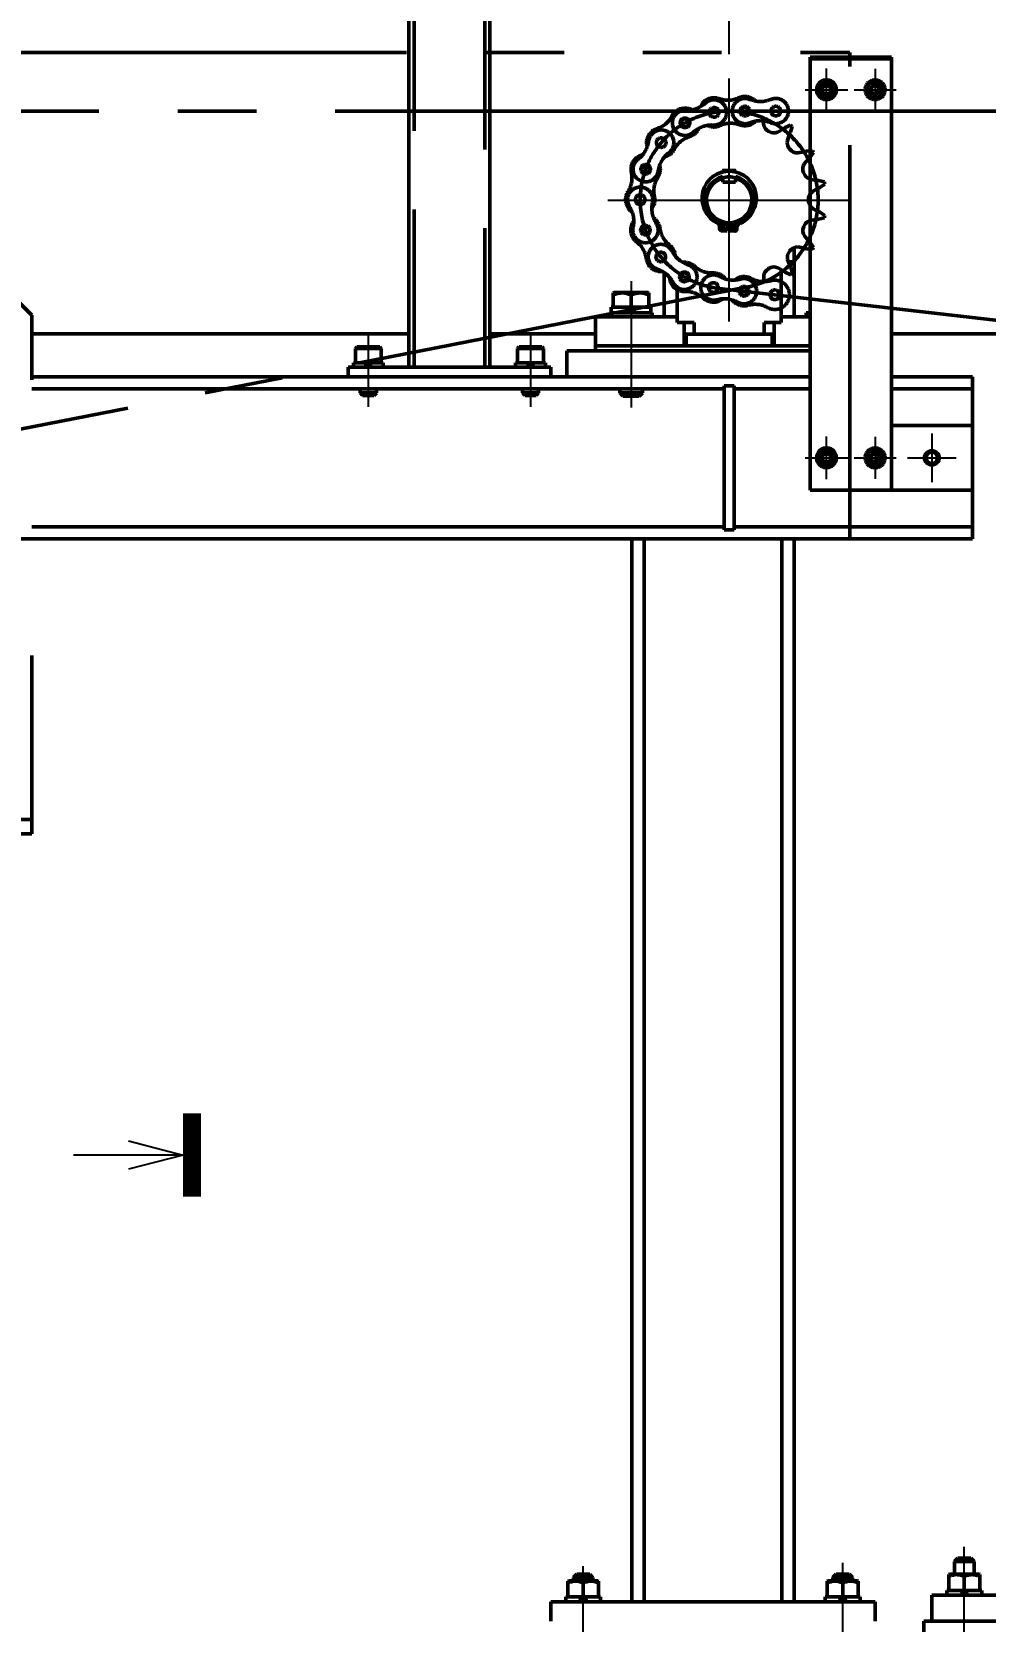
# Model space of a CAD drawing. Header units: millimetres. Extents: x -993 to 13147, y -7260 to 4342.
# Drawn here: x 3640 to 4228, y 116 to 1096 of the extents above; entities that cross this region are included whole.
import ezdxf

# ---------------------------------------------------------------- set-up
doc = ezdxf.new("R2010")
doc.units = ezdxf.units.MM
doc.header["$LTSCALE"] = 7.649257
for name, pattern in [('CENTER', [50.8, 31.75, -6.35, 6.35, -6.35]), ('DASHED', [19.05, 12.7, -6.35]), ('PHANTOM', [63.5, 31.75, -6.35, 6.35, -6.35, 6.35, -6.35])]:
    doc.linetypes.add(name, pattern=pattern)
for name, color, linetype in [('NoLayerName_001', 7, 'Continuous'), ('NoLayerName_002', 7, 'Continuous'), ('NoLayerName_003', 7, 'Continuous')]:
    doc.layers.add(name, color=color, linetype=linetype)
doc.styles.get("Standard").update_dxf_attribs({"font": 'txt', "bigfont": 'extfont2'})
doc.dimstyles.get("Standard").update_dxf_attribs({"dimtxt": 2.5, "dimasz": 2.5, "dimexe": 1.25, "dimexo": 0.625, "dimtad": 1, "dimzin": 0, "dimdsep": 46, "dimtxsty": 'Standard', "dimcen": 2.5, "dimadec": 0, "dimazin": 0, "dimtfac": 0.75, "dimtmove": 0, "dimatfit": 3, "dimfxl": 1, "dimarcsym": 0})

# ---------------------------------------------------------------- blocks, each defined once
blk = doc.blocks.new('_OPEN30')
at = {"color": 0, "linetype": 'ByBlock', "lineweight": -2}
for p, q in [((-1, 0.267949), (0, 0)), ((0, 0), (-1, -0.267949)), ((0, 0), (-1, 0))]:
    blk.add_line(p, q, dxfattribs=at)
blk = doc.blocks.new('*D1563')
at = {"layer": 'Defpoints', "color": 0}
for p in [(3070, 1507.1), (3070, 1067.35), (4070, 1067.35)]:
    blk.add_point(p, dxfattribs=at)
at = {"layer": 'NoLayerName_001', "color": 0, "linetype": 'Continuous', "lineweight": 25}
for p, q in [((3070, 1082.35), (3070, 1522.1)), ((4070, 1082.35), (4070, 1522.1)), ((4025, 1507.1), (3115, 1507.1))]:
    blk.add_line(p, q, dxfattribs=at)
at = {"layer": 'NoLayerName_001', "color": 0, "lineweight": 25, "xscale": 45, "yscale": 45, "zscale": 45}
for p, rotation in [((3070, 1507.1), 180), ((4070, 1507.1), 360)]:
    blk.add_blockref('_OPEN30', p, dxfattribs=dict(at, rotation=rotation))
at = {"layer": 'NoLayerName_001', "color": 2, "lineweight": 50, "insert": (3570, 1567.1), "char_height": 90, "attachment_point": 5}
blk.add_mtext('\\W0.8000;\\T0.8750;1000', dxfattribs=at)
blk = doc.blocks.new('*D1565')
at = {"layer": 'Defpoints', "color": 0}
for p in [(4070, 1507.1), (4070, 1067.35), (5070, 1054.35)]:
    blk.add_point(p, dxfattribs=at)
at = {"layer": 'NoLayerName_001', "color": 0, "linetype": 'Continuous', "lineweight": 25}
for p, q in [((4070, 1082.35), (4070, 1522.1)), ((5070, 1069.35), (5070, 1522.1)), ((5025, 1507.1), (4115, 1507.1))]:
    blk.add_line(p, q, dxfattribs=at)
at = {"layer": 'NoLayerName_001', "color": 0, "lineweight": 25, "xscale": 45, "yscale": 45, "zscale": 45}
for p, rotation in [((4070, 1507.1), 180), ((5070, 1507.1), 360)]:
    blk.add_blockref('_OPEN30', p, dxfattribs=dict(at, rotation=rotation))
at = {"layer": 'NoLayerName_001', "color": 2, "lineweight": 50, "insert": (4527, 1567.1), "char_height": 90, "attachment_point": 5}
blk.add_mtext('\\W0.8000;\\T0.8750;1000', dxfattribs=at)
blk = doc.blocks.new('JZB_0070')
at = {"layer": 'NoLayerName_001', "color": 7, "linetype": 'Continuous', "lineweight": 50}
for p, q in [((25, 237.3), (25, 243.3)), ((25, 243.3), (100, 243.3)), ((25, 237.3), (100, 237.3)), ((37.5, 6), (37.5, 237.3)), ((87.5, 237.3), (87.5, 6)), ((100, 243.3), (100, 237.3)), ((0, 0), (0, 6)), ((125, 6), (0, 6)), ((125, 6), (125, 0))]:
    blk.add_line(p, q, dxfattribs=at)
at = {"layer": 'NoLayerName_001', "color": 3, "linetype": 'DASHED', "lineweight": 50}
for p, q in [((40.7, 6), (40.7, 237.3)), ((84.3, 237.3), (84.3, 6))]:
    blk.add_line(p, q, dxfattribs=at)
blk = doc.blocks.new('JZB_0071')
at = {"layer": 'NoLayerName_001', "color": 7, "linetype": 'Continuous', "lineweight": 50}
for p in [(132.5, 3), (0, 0)]:
    blk.add_line(p, (0, 3), dxfattribs=at)
blk = doc.blocks.new('JZB_0072')
at = {"layer": 'NoLayerName_001', "color": 7, "linetype": 'Continuous', "lineweight": 50}
for p, q in [((0, 2.5), (0, 0)), ((7.34, 2.5), (0, 2.5)), ((8.56, 0), (7.34, 2.5)), ((18.4, 2.5), (9.84, 2.5)), ((9.84, 2.5), (11.06, 0)), ((18.4, 0), (18.4, 2.5))]:
    blk.add_line(p, q, dxfattribs=at)
blk = doc.blocks.new('JZB_0073')
at = {"layer": 'NoLayerName_001', "color": 7, "linetype": 'Continuous', "lineweight": 50}
for p, q in [((0, 2.5), (0, 0)), ((7.34, 2.5), (0, 2.5)), ((8.56, 0), (7.34, 2.5)), ((18.4, 2.5), (9.84, 2.5)), ((9.84, 2.5), (11.06, 0)), ((18.4, 0), (18.4, 2.5))]:
    blk.add_line(p, q, dxfattribs=at)
blk = doc.blocks.new('JZB_0074')
at = {"layer": 'NoLayerName_001', "color": 7, "linetype": 'Continuous', "lineweight": 50}
for p, q in [((1, 30), (0, 29)), ((15, 30), (1, 30)), ((16, 29), (15, 30)), ((16, 29), (0, 29)), ((0, 29), (0, 20)), ((6.14, 20), (8.64, 20)), ((16, 20), (16, 29)), ((3, 3.78), (3, 1.5)), ((13, 1.5), (3, 1.5)), ((3, 1.5), (4.5, 0)), ((11.5, 0), (4.5, 0)), ((11.5, 0), (13, 1.5)), ((13, 1.5), (13, 3.78))]:
    blk.add_line(p, q, dxfattribs=at)
blk = doc.blocks.new('JZB_0075')
at = {"layer": 'NoLayerName_001', "color": 7, "linetype": 'Continuous', "lineweight": 50}
for p, q in [((1, 30), (0, 29)), ((15, 30), (1, 30)), ((16, 29), (15, 30)), ((16, 29), (0, 29)), ((0, 29), (0, 20)), ((6.14, 20), (8.64, 20)), ((16, 20), (16, 29)), ((3, 3.78), (3, 1.5)), ((13, 1.5), (3, 1.5)), ((3, 1.5), (4.5, 0)), ((11.5, 0), (4.5, 0)), ((11.5, 0), (13, 1.5)), ((13, 1.5), (13, 3.78))]:
    blk.add_line(p, q, dxfattribs=at)
blk = doc.blocks.new('JZB_0076')
at = {"layer": 'NoLayerName_001', "color": 7, "linetype": 'Continuous', "lineweight": 50}
for p, q in [((0.5, 64), (0, 63.71)), ((0, 55), (0, 63.71)), ((0.5, 64), (21.5, 64)), ((11, 55), (11, 62.73)), ((22, 63.71), (21.5, 64)), ((22, 63.71), (22, 55)), ((0, 55), (22, 55)), ((4, 4.28), (4, 2)), ((18, 2), (4, 2)), ((4, 2), (6, 0)), ((16, 0), (18, 2)), ((18, 2), (18, 4.28)), ((16, 0), (6, 0))]:
    blk.add_line(p, q, dxfattribs=at)
at = {"layer": 'NoLayerName_001', "color": 7, "linetype": 'Continuous', "lineweight": 50, "start_tangent": (0.986522, 0.163628), "end_tangent": (0.982196, -0.187857)}
for points in [[(0, 62.73), (5.89, 63.71), (11, 62.73)], [(11, 62.73), (16.89, 63.71), (22, 62.73)]]:
    blk.add_spline(points, degree=3, dxfattribs=at)
blk = doc.blocks.new('JZB_0077')
at = {"layer": 'NoLayerName_001', "color": 7, "linetype": 'Continuous', "lineweight": 50}
for p, q in [((2.5, 2.5), (0, 2.5)), ((0, 2.5), (0, 0))]:
    blk.add_line(p, q, dxfattribs=at)
blk = doc.blocks.new('JZB_0078')
at = {"layer": 'NoLayerName_001', "color": 7, "linetype": 'Continuous', "lineweight": 50}
for p, q in [((26, 2.5), (0, 2.5)), ((0, 2.5), (0, 0)), ((26, 0), (26, 2.5))]:
    blk.add_line(p, q, dxfattribs=at)
blk = doc.blocks.new('JZB_0079')
at = {"layer": 'NoLayerName_001', "color": 7, "linetype": 'Continuous', "lineweight": 50}
for p, q in [((0, 3.5), (0, 0)), ((0, 3.5), (1.25, 3.5)), ((11.35, 0), (9.65, 3.5)), ((13.15, 3.5), (14.85, 0)), ((23.25, 3.5), (24.5, 3.5)), ((24.5, 0), (24.5, 3.5))]:
    blk.add_line(p, q, dxfattribs=at)
blk = doc.blocks.new('JZB_0080')
at = {"layer": 'NoLayerName_001', "color": 7, "linetype": 'Continuous', "lineweight": 50}
for p, q in [((5.72, 12.19), (5.72, 11.09)), ((6.48, 12.19), (6.48, 11.09)), ((7.22, 12.1), (7.22, 10.97))]:
    blk.add_line(p, q, dxfattribs=at)
blk.add_arc((6.1, 6.1), 6.1, 93.61109, 86.38891, dxfattribs=at)
blk = doc.blocks.new('JZB_0081')
at = {"layer": 'NoLayerName_001', "color": 7, "linetype": 'Continuous', "lineweight": 50}
for p, q in [((5, 7.86), (2.52, 6.43)), ((2.52, 6.43), (2.52, 3.57)), ((2.52, 3.57), (5, 2.14)), ((7.48, 6.43), (5, 7.86)), ((5, 2.14), (7.48, 3.57)), ((7.48, 3.57), (7.48, 6.43))]:
    blk.add_line(p, q, dxfattribs=at)
for radius in [5, 4.4]:
    blk.add_circle((5, 5), radius, dxfattribs=at)
blk = doc.blocks.new('JZB_0082')
at = {"layer": 'NoLayerName_001', "color": 7, "linetype": 'Continuous', "lineweight": 50}
for p, q in [((0, 267), (0, 0)), ((0, 267), (50, 267)), ((50, 266), (0, 266)), ((50, 267), (50, 0)), ((100, 40), (50, 40)), ((100, 40), (100, 0)), ((100, 0), (0, 0))]:
    blk.add_line(p, q, dxfattribs=at)
blk = doc.blocks.new('JZB_0083')
at = {"layer": 'NoLayerName_001', "color": 7, "linetype": 'Continuous', "lineweight": 50}
blk.add_circle((3.5, 3.5), 3.5, dxfattribs=at)
blk = doc.blocks.new('JZB_0142')
at = {"layer": 'NoLayerName_001', "color": 7, "linetype": 'Continuous', "lineweight": 50}
for p, q in [((4010, 767.5), (4010, 783.5)), ((4160, 783.5), (4010, 783.5)), ((4160, 767.5), (3680, 767.5)), ((4210, 767.5), (4260, 767.5)), ((4260, 737.5), (4260, 767.5)), ((4107, 760), (3680, 760)), ((4107, 673.03), (4107, 761.97)), ((4113, 761.97), (4107, 761.97)), ((4113, 673.03), (4113, 761.97)), ((4160, 760), (4113, 760)), ((4210, 760), (4260, 760)), ((4260, 697.5), (4260, 667.5)), ((4107, 675), (3680, 675)), ((4260, 667.5), (3680, 667.5)), ((4050, 667.5), (4050, 12)), ((4057.5, 667.5), (4057.5, 12)), ((4113, 673.03), (4107, 673.03)), ((4260, 675), (4113, 675)), ((4142.5, 667.5), (4142.5, 12)), ((4150, 667.5), (4150, 12)), ((4000, 0), (4000, 12)), ((4000, 12), (4200, 12)), ((4200, 0), (4200, 12))]:
    blk.add_line(p, q, dxfattribs=at)
blk = doc.blocks.new('JZB_0208')
at = {"layer": 'NoLayerName_001', "color": 7, "linetype": 'Continuous', "lineweight": 50}
for p, q in [((3680, 0), (3912.5, 0)), ((3962.5, 0), (4027.5, 0)), ((4210, 0), (4562.02, 0))]:
    blk.add_line(p, q, dxfattribs=at)
blk = doc.blocks.new('JZB_0233')
at = {"layer": 'NoLayerName_001', "color": 7, "linetype": 'Continuous', "lineweight": 50}
for p, q in [((5.72, 12.19), (5.72, 11.09)), ((6.48, 12.19), (6.48, 11.09)), ((7.22, 12.1), (7.22, 10.97))]:
    blk.add_line(p, q, dxfattribs=at)
blk.add_arc((6.1, 6.1), 6.1, 93.61109, 86.38891, dxfattribs=at)
blk = doc.blocks.new('JZB_0234')
at = {"layer": 'NoLayerName_003', "color": 7, "linetype": 'Continuous', "lineweight": 50}
for p, q in [((122.5, 60.6), (122.5, 18)), ((122.5, 51.81), (119.03, 51.81)), ((42.5, 45.25), (42.5, 18)), ((114.6, 47.05), (114.6, 14.4)), ((50.4, 34.74), (50.4, 14.4)), ((0, 18), (0, 0)), ((0, 18), (50.4, 18)), ((50.4, 14.4), (61, 14.4)), ((54.75, 14.4), (54.75, 0)), ((61, 14.4), (61, 7.2)), ((104, 14.4), (104, 7.2)), ((114.6, 14.4), (104, 14.4)), ((110.25, 14.4), (110.25, 0)), ((114.6, 18), (132.5, 18)), ((56, 7.2), (56, 0)), ((56, 7.2), (109, 7.2)), ((109, 0), (109, 7.2))]:
    blk.add_line(p, q, dxfattribs=at)
blk = doc.blocks.new('JZB_0235')
at = {"layer": 'NoLayerName_001', "color": 7, "linetype": 'Continuous', "lineweight": 50}
for p, q in [((5, 7.86), (2.52, 6.43)), ((2.52, 6.43), (2.52, 3.57)), ((2.52, 3.57), (5, 2.14)), ((7.48, 6.43), (5, 7.86)), ((5, 2.14), (7.48, 3.57)), ((7.48, 3.57), (7.48, 6.43))]:
    blk.add_line(p, q, dxfattribs=at)
for radius in [5, 4.4]:
    blk.add_circle((5, 5), radius, dxfattribs=at)
blk = doc.blocks.new('JZB_0306')
at = {"layer": 'NoLayerName_001', "color": 7, "linetype": 'Continuous', "lineweight": 50}
for p, q in [((5.5, 48), (3.5, 46)), ((3.5, 46), (15.5, 46)), ((3.5, 46), (3.5, 44.08)), ((5.5, 48), (13.5, 48)), ((15.5, 46), (13.5, 48)), ((15.5, 44.08), (15.5, 46)), ((0, 0.29), (0, 8)), ((0, 0.29), (0.5, 0)), ((9.5, 8), (9.5, 1.14)), ((18.5, 0), (19, 0.29)), ((19, 8), (19, 0.29)), ((18.5, 0), (0.5, 0))]:
    blk.add_line(p, q, dxfattribs=at)
at = {"layer": 'NoLayerName_001', "color": 7, "linetype": 'Continuous', "lineweight": 50, "start_tangent": (-0.986522, -0.163629), "end_tangent": (-0.982197, 0.187856)}
for points in [[(9.5, 1.14), (4.41, 0.29), (0, 1.14)], [(19, 1.14), (13.91, 0.29), (9.5, 1.14)]]:
    blk.add_spline(points, degree=3, dxfattribs=at)
blk = doc.blocks.new('JZB_0307')
at = {"layer": 'NoLayerName_001', "color": 7, "linetype": 'Continuous', "lineweight": 50}
for p, q in [((5.5, 48), (3.5, 46)), ((3.5, 46), (15.5, 46)), ((3.5, 46), (3.5, 44.08)), ((5.5, 48), (13.5, 48)), ((15.5, 46), (13.5, 48)), ((15.5, 44.08), (15.5, 46)), ((0, 8), (0, 0.29)), ((0, 0.29), (0.5, 0)), ((9.5, 8), (9.5, 1.14)), ((18.5, 0), (19, 0.29)), ((19, 0.29), (19, 8)), ((18.5, 0), (0.5, 0))]:
    blk.add_line(p, q, dxfattribs=at)
at = {"layer": 'NoLayerName_001', "color": 7, "linetype": 'Continuous', "lineweight": 50, "start_tangent": (-0.986522, -0.163629), "end_tangent": (-0.982197, 0.187856)}
for points in [[(9.5, 1.14), (4.41, 0.29), (0, 1.14)], [(19, 1.14), (13.91, 0.29), (9.5, 1.14)]]:
    blk.add_spline(points, degree=3, dxfattribs=at)
blk = doc.blocks.new('JZB_0308')
at = {"layer": 'NoLayerName_001', "color": 7, "linetype": 'Continuous', "lineweight": 50}
for p, q in [((0.5, 10), (0, 9.71)), ((0.5, 10), (18.5, 10)), ((19, 9.71), (18.5, 10)), ((0, 9.71), (0, 0)), ((0, 0), (19, 0)), ((9.5, 0), (9.5, 8.86)), ((19, 9.71), (19, 0))]:
    blk.add_line(p, q, dxfattribs=at)
at = {"layer": 'NoLayerName_001', "color": 7, "linetype": 'Continuous', "lineweight": 50, "start_tangent": (-0.986522, 0.163629), "end_tangent": (-0.982197, -0.187856)}
for points in [[(9.5, 8.86), (4.41, 9.71), (0, 8.86)], [(19, 8.86), (13.91, 9.71), (9.5, 8.86)]]:
    blk.add_spline(points, degree=3, dxfattribs=at)
blk = doc.blocks.new('JZB_0309')
at = {"layer": 'NoLayerName_001', "color": 7, "linetype": 'Continuous', "lineweight": 50}
for p, q in [((0.5, 10), (0, 9.71)), ((0.5, 10), (18.5, 10)), ((19, 9.71), (18.5, 10)), ((0, 0), (0, 9.71)), ((0, 0), (19, 0)), ((9.5, 0), (9.5, 8.86)), ((19, 0), (19, 9.71))]:
    blk.add_line(p, q, dxfattribs=at)
at = {"layer": 'NoLayerName_001', "color": 7, "linetype": 'Continuous', "lineweight": 50, "start_tangent": (-0.986522, 0.163629), "end_tangent": (-0.982197, -0.187856)}
for points in [[(9.5, 8.86), (4.41, 9.71), (0, 8.86)], [(19, 8.86), (13.91, 9.71), (9.5, 8.86)]]:
    blk.add_spline(points, degree=3, dxfattribs=at)
blk = doc.blocks.new('JZB_0310')
at = {"layer": 'NoLayerName_001', "color": 7, "linetype": 'Continuous', "lineweight": 50}
for p, q in [((0, 3), (0, 0)), ((0, 3), (1.25, 3)), ((9.98, 0), (8.52, 3)), ((11.52, 3), (12.98, 0)), ((20.25, 3), (21.5, 3)), ((21.5, 0), (21.5, 3))]:
    blk.add_line(p, q, dxfattribs=at)
blk = doc.blocks.new('JZB_0311')
at = {"layer": 'NoLayerName_001', "color": 7, "linetype": 'Continuous', "lineweight": 50}
for p, q in [((0, 3), (0, 0)), ((0, 3), (1.25, 3)), ((9.98, 0), (8.52, 3)), ((11.52, 3), (12.98, 0)), ((20.25, 3), (21.5, 3)), ((21.5, 0), (21.5, 3))]:
    blk.add_line(p, q, dxfattribs=at)
blk = doc.blocks.new('JZB_0324')
at = {"layer": 'NoLayerName_001', "color": 7, "linetype": 'Continuous', "lineweight": 50}
for p, q in [((30, 350), (0, 320)), ((30, 350), (110, 350)), ((140, 320), (110, 350)), ((0, 280.1), (0, 320)), ((140, 320), (140, 280.1)), ((0, 110.1), (0, 0)), ((140, 110.1), (140, 0)), ((0, 9), (140, 9)), ((0, 0), (140, 0)), ((40, 9), (40, 0)), ((100, 0), (100, 9))]:
    blk.add_line(p, q, dxfattribs=at)
blk = doc.blocks.new('JZB_0325')
at = {"layer": 'NoLayerName_001', "color": 4, "linetype": 'CENTER', "lineweight": 25}
for p, q in [((15, 30), (15, 0)), ((0, 15), (30, 15))]:
    blk.add_line(p, q, dxfattribs=at)
at = {"layer": 'NoLayerName_001', "color": 7, "linetype": 'Continuous', "lineweight": 25}
blk.add_circle((15, 15), 5, dxfattribs=at)
at = {"layer": 'NoLayerName_001', "color": 7, "linetype": 'Continuous', "lineweight": 50}
blk.add_circle((15, 15), 4.19, dxfattribs=at)
blk = doc.blocks.new('JZB_0328')
at = {"layer": 'NoLayerName_001', "color": 4, "linetype": 'CENTER', "lineweight": 25}
for p, q in [((13, 26), (13, 0)), ((0, 13), (26, 13))]:
    blk.add_line(p, q, dxfattribs=at)
at = {"layer": 'NoLayerName_001', "color": 7, "linetype": 'Continuous', "lineweight": 25}
blk.add_circle((13, 13), 3, dxfattribs=at)
at = {"layer": 'NoLayerName_001', "color": 7, "linetype": 'Continuous', "lineweight": 50}
blk.add_circle((13, 13), 2.46, dxfattribs=at)
blk = doc.blocks.new('JZB_0329')
at = {"layer": 'NoLayerName_001', "color": 4, "linetype": 'CENTER', "lineweight": 25}
for p, q in [((13, 26), (13, 0)), ((0, 13), (26, 13))]:
    blk.add_line(p, q, dxfattribs=at)
at = {"layer": 'NoLayerName_001', "color": 7, "linetype": 'Continuous', "lineweight": 25}
blk.add_circle((13, 13), 3, dxfattribs=at)
at = {"layer": 'NoLayerName_001', "color": 7, "linetype": 'Continuous', "lineweight": 50}
blk.add_circle((13, 13), 2.46, dxfattribs=at)
blk = doc.blocks.new('JZB_0383')
at = {"layer": 'NoLayerName_002', "color": 7, "linetype": 'Continuous', "lineweight": 50}
for p, q in [((11, 26), (11, 29.46)), ((19, 26), (19, 29.46)), ((11, 26), (19, 26))]:
    blk.add_line(p, q, dxfattribs=at)
for radius, start, end in [(15, 105.46601, 74.53399), (14, 106.60155, 73.39845)]:
    blk.add_arc((15, 15), radius, start, end, dxfattribs=at)
blk = doc.blocks.new('JZB_0387')
at = {"layer": 'NoLayerName_002', "color": 3, "linetype": 'PHANTOM', "lineweight": 50}
for p, q in [((0, 300), (1973.5, 300)), ((1973.5, 0), (1973.5, 300)), ((1960.8, 280), (1957.2, 280)), ((1973.5, 0), (0, 0))]:
    blk.add_line(p, q, dxfattribs=at)
blk = doc.blocks.new('JZB_0388')
at = {"layer": 'NoLayerName_001', "color": 3, "linetype": 'PHANTOM', "lineweight": 50}
for p, q in [((4150, 1133.36), (4147.52, 1131.93)), ((4147.52, 1131.93), (4147.52, 1129.07)), ((4147.52, 1129.07), (4150, 1127.64)), ((4152.48, 1131.93), (4150, 1133.36)), ((4150, 1127.64), (4152.48, 1129.07)), ((4152.48, 1129.07), (4152.48, 1131.93)), ((4069.34, 1126.39), (4069.35, 1126.4)), ((4148.88, 1124.5), (4148.88, 1125.63)), ((4149.62, 1124.41), (4149.62, 1125.51)), ((4150.38, 1124.41), (4150.38, 1125.51)), ((4026.96, 1117.06), (4026.97, 1117.07)), ((3999.62, 1083.06), (3999.62, 1083.08)), ((4000.53, 1039.44), (4000.52, 1039.45)), ((4029.26, 1006.61), (4029.25, 1006.61)), ((4068.15, 997.24), (4068.13, 997.25)), ((4150, 906.36), (4147.52, 904.93)), ((4147.52, 904.93), (4147.52, 902.07)), ((4147.52, 902.07), (4150, 900.64)), ((4152.48, 904.93), (4150, 906.36)), ((4150, 900.64), (4152.48, 902.07)), ((4152.48, 902.07), (4152.48, 904.93)), ((4148.88, 897.5), (4148.88, 898.63)), ((4149.62, 897.41), (4149.62, 898.51)), ((4150.38, 897.41), (4150.38, 898.51)), ((4201, 224.92), (4199, 222.92)), ((4199, 222.92), (4211, 222.92)), ((4199, 222.92), (4199, 215)), ((4201, 224.92), (4209, 224.92)), ((4211, 222.92), (4209, 224.92)), ((4211, 215), (4211, 222.92)), ((4196, 215), (4195.5, 214.71)), ((4195.5, 214.71), (4195.5, 205)), ((4196, 215), (4214, 215)), ((4205, 205), (4205, 213.86)), ((4214.5, 214.71), (4214, 215)), ((4214.5, 214.71), (4214.5, 205)), ((4385, 202), (4185, 202)), ((4185, 202), (4185, 186)), ((4194.25, 205), (4194.25, 202)), ((4194.25, 205), (4215.75, 205)), ((4204.23, 202), (4202.77, 205)), ((4205.77, 205), (4207.23, 202)), ((4215.75, 202), (4215.75, 205)), ((4180, 70), (4180, 186)), ((4180, 186), (6475.83, 186))]:
    blk.add_line(p, q, dxfattribs=at)
at = {"layer": 'NoLayerName_001', "color": 4, "linetype": 'CENTER', "lineweight": 50}
for p, q in [((4060, 1117.35), (6060, 1117.35)), ((4053.75, 1008), (4805.12, 921.84))]:
    blk.add_line(p, q, dxfattribs=at)
at = {"layer": 'NoLayerName_001', "color": 4, "linetype": 'CENTER', "lineweight": 25}
blk.add_line((4205, 159.92), (4205, 231.92), dxfattribs=at)
at = {"layer": 'NoLayerName_001', "color": 3, "linetype": 'PHANTOM', "lineweight": 50}
for centre, radius in [((4150, 1130.5), 5), ((4150, 1130.5), 4.4), ((4050.67, 1116.55), 2.98), ((4069.71, 1117.35), 2.98), ((4069.71, 1117.35), 2.48), ((4088.76, 1117.35), 2.98), ((4032.75, 1110.1), 2.98), ((4032.75, 1110.1), 2.48), ((4018.11, 1097.91), 2.98), ((4008.52, 1081.45), 2.98), ((4008.52, 1081.45), 2.48), ((4005.15, 1062.7), 2.98), ((4008.39, 1043.93), 2.98), ((4008.39, 1043.93), 2.48), ((4017.85, 1027.4), 2.98), ((4032.4, 1015.1), 2.98), ((4032.4, 1015.1), 2.48), ((4050.28, 1008.52), 2.98), ((4069.19, 1006.23), 2.98), ((4069.19, 1006.23), 2.48), ((4088.12, 1004.06), 2.98), ((4150, 903.5), 5), ((4150, 903.5), 4.4)]:
    blk.add_circle(centre, radius, dxfattribs=at)
for centre, radius, start, end in [((4150, 1130.5), 6.1, 273.61109, 266.38891), ((4032.77, 1110.11), 7.8, 87.17142, 312.41115), ((4032.77, 1110.12), 9.05, 62.45287, 129.7912), ((4033.99, 1134.78), 16.9, 267.17142, 312.41115), ((4050.65, 1116.55), 9.05, 70.9892, 157.11936), ((4050.65, 1116.55), 7.8, 267.17142, 132.41115), ((4059.23, 1139.34), 15.31, 248.38916, 295.48494), ((4069.73, 1117.35), 7.8, 67.38014, 292.61986), ((4069.71, 1117.35), 9.05, 92.40382, 115.48494), ((4069.73, 1117.35), 9.05, 42.73566, 92.40382), ((4079.23, 1140.15), 16.9, 247.38014, 292.61986), ((4088.73, 1117.35), 7.8, 247.38014, 112.61986), ((4011.07, 1121.22), 15.31, 285.77655, 332.87232), ((4032.75, 1110.11), 9.05, 129.7912, 152.87232), ((4049.43, 1091.88), 16.9, 87.17142, 132.41115), ((4050.65, 1116.55), 9.05, 242.6163, 295.48494), ((4061.13, 1094.56), 15.31, 69.3227, 115.48494), ((4069.73, 1117.35), 9.05, 249.3227, 317.2429), ((4079.23, 1094.55), 16.9, 67.38014, 112.61986), ((3993.61, 1101.15), 16.9, 307.17126, 352.41099), ((4018.09, 1097.9), 9.05, 108.37659, 197.12958), ((4018.1, 1097.89), 7.8, 307.17126, 172.41099), ((4039.77, 1086.79), 15.31, 106.71008, 152.87232), ((4032.77, 1110.12), 9.05, 286.71008, 336.95455), ((4008.53, 1081.47), 9.05, 102.4527, 169.79105), ((4033.02, 1078.21), 16.9, 127.17126, 172.41099), ((4018.09, 1097.9), 9.05, 282.62795, 332.87232), ((3984.78, 1076.03), 15.31, 325.77639, 12.87217), ((4008.53, 1081.46), 9.05, 169.79105, 192.87217), ((4008.54, 1081.47), 7.8, 127.17126, 352.41099), ((4008.53, 1081.47), 9.05, 326.70993, 16.95437), ((4005.15, 1062.68), 7.8, 347.1711, 212.41083), ((4028.89, 1068.1), 15.31, 146.70993, 192.87217), ((4005.14, 1062.68), 9.05, 148.37643, 237.12942), ((4005.14, 1062.68), 9.05, 322.62772, 12.87217), ((4029.24, 1057.19), 16.9, 167.1711, 212.41083), ((3984.3, 1049.44), 16.9, 347.1711, 32.41083), ((4008.37, 1043.95), 9.05, 142.45252, 209.79089), ((4008.37, 1043.95), 9.05, 6.70977, 56.95422), ((4008.38, 1043.94), 9.05, 209.79089, 232.87201), ((4008.38, 1043.95), 7.8, 167.1711, 32.41083), ((4032.57, 1046.8), 15.31, 186.70977, 232.87201), ((3993.68, 1024.51), 15.31, 5.77624, 52.87201), ((4017.87, 1027.38), 7.8, 27.17095, 252.41068), ((4017.86, 1027.37), 9.05, 2.62757, 52.87201), ((4039.85, 1038.66), 16.9, 207.17095, 252.41068), ((4017.86, 1027.37), 9.05, 188.37627, 277.12922), ((4010.41, 1003.83), 16.9, 27.17095, 72.41068), ((4032.38, 1015.11), 7.8, 207.17095, 72.41068), ((4032.38, 1015.11), 9.05, 46.70962, 96.95402), ((4049.08, 1032.84), 15.31, 226.70962, 272.87185), ((4032.38, 1015.11), 9.05, 182.45237, 249.79074), ((4050.3, 1008.51), 7.8, 60.50062, 285.74035), ((4050.3, 1008.51), 9.05, 35.92714, 92.87185), ((4062.47, 1030.01), 16.9, 240.50062, 285.74035), ((4069.17, 1006.24), 9.05, 60.37727, 130.37263), ((4069.17, 1006.24), 7.8, 240.50062, 105.74035), ((4081.21, 1027.41), 15.31, 240.37727, 286.5395), ((4088.14, 1004.06), 9.05, 242.04377, 106.5395), ((4032.39, 1015.1), 9.05, 249.79074, 272.87185), ((4033.61, 990.77), 15.31, 45.77608, 92.87185), ((4050.3, 1008.51), 9.05, 228.37612, 310.43192), ((4057, 984.74), 16.9, 60.50062, 105.74035), ((4069.17, 1006.24), 9.05, 215.86533, 263.45839), ((4069.18, 1006.24), 9.05, 263.45839, 286.5395), ((4076.12, 982.88), 15.31, 59.44373, 106.5395), ((4150, 903.5), 6.1, 273.61109, 266.38891)]:
    blk.add_arc(centre, radius, start, end, dxfattribs=at)
at = {"layer": 'NoLayerName_001', "color": 4, "linetype": 'CENTER', "lineweight": 50}
blk.add_arc((4060, 1062.5), 54.85, 90, 263.45837, dxfattribs=at)
at = {"layer": 'NoLayerName_001', "color": 3, "linetype": 'PHANTOM', "lineweight": 50, "start_tangent": (-0.986522, 0.163629), "end_tangent": (-0.982197, -0.187856)}
for points in [[(4205, 213.86), (4199.91, 214.71), (4195.5, 213.86)], [(4214.5, 213.86), (4209.41, 214.71), (4205, 213.86)]]:
    blk.add_spline(points, degree=3, dxfattribs=at)
blk = doc.blocks.new('JZB_0390')
at = {"layer": 'NoLayerName_003', "color": 7, "linetype": 'Continuous', "lineweight": 50}
for p, q in [((36, 99.36), (36.16, 97.56)), ((36.16, 97.56), (36.56, 96.14)), ((39.12, 93.22), (39.59, 92.95)), ((44.83, 92.58), (48.35, 94.54)), ((48.35, 94.54), (49.5, 95.39)), ((49.5, 95.39), (52.82, 97.01)), ((52.21, 91.32), (50.89, 87.5)), ((52.84, 92.59), (52.21, 91.32)), ((53.84, 96.15), (52.84, 92.59)), ((50.89, 87.5), (50.77, 86.03)), ((52.18, 82.42), (52.54, 81.99)), ((57.33, 79.85), (61.31, 80.5)), ((61.31, 80.5), (62.68, 80.9)), ((62.68, 80.9), (66.35, 81.28)), ((67.02, 80.13), (64.87, 77.13)), ((10.97, 69.06), (18.97, 69.07)), ((61.29, 73.01), (60.68, 71.67)), ((63.83, 76.14), (61.29, 73.01)), ((64.87, 77.13), (63.83, 76.14)), ((60.77, 67.79), (60.95, 67.27)), ((64.73, 63.62), (68.68, 62.86)), ((68.68, 62.86), (70.11, 62.78)), ((70.11, 62.78), (73.69, 61.88)), ((73.93, 60.56), (70.87, 58.48)), ((63.83, 51.11), (63.83, 50.56)), ((66.11, 55.84), (65.07, 54.79)), ((69.56, 57.91), (66.11, 55.84)), ((70.87, 58.48), (69.56, 57.91)), ((66.12, 45.84), (69.58, 43.77)), ((69.58, 43.77), (70.9, 43.21)), ((73.72, 39.82), (70.14, 38.91)), ((70.9, 43.21), (73.95, 41.13)), ((61, 34.39), (60.81, 33.87)), ((64.76, 38.05), (63.43, 37.42)), ((68.72, 38.82), (64.76, 38.05)), ((70.14, 38.91), (68.72, 38.82)), ((52.62, 19.65), (52.27, 19.22)), ((57.41, 21.8), (55.94, 21.66)), ((61.39, 21.17), (57.41, 21.8)), ((61.35, 28.65), (63.9, 25.53)), ((62.76, 20.76), (61.39, 21.17)), ((66.44, 20.4), (62.76, 20.76)), ((63.9, 25.53), (64.94, 24.55)), ((64.94, 24.55), (67.1, 21.55)), ((50.99, 14.13), (52.32, 10.32)), ((52.32, 10.32), (52.96, 9.05)), ((36.29, 4.03), (36.23, 0)), ((39.71, 8.65), (39.23, 8.38)), ((44.95, 9.04), (43.52, 9.41)), ((48.47, 7.09), (44.95, 9.04)), ((49.62, 6.24), (48.47, 7.09)), ((52.95, 4.64), (49.62, 6.24)), ((52.96, 9.05), (53.97, 5.49))]:
    blk.add_line(p, q, dxfattribs=at)
for centre, radius, start, end in [((42.12, 98.45), 6.02, 202.48391, 240.07889), ((42.6, 98.17), 6.02, 240.07889, 291.74556), ((15, 50.77), 59.73, 49.43914, 50.71865), ((56.79, 86.29), 6.02, 182.48391, 220.07889), ((57.15, 85.87), 6.02, 220.07889, 271.74556), ((15, 50.77), 59.73, 29.43914, 30.71865), ((66.42, 69.86), 6.02, 162.48391, 200.07889), ((15, 50.77), 15, 105.5449, 74.61288), ((66.61, 69.34), 6.02, 200.07889, 251.74556), ((15, 50.77), 59.73, 9.43914, 10.71865), ((69.85, 51.12), 6.02, 142.48391, 180.07889), ((69.85, 50.57), 6.02, 180.07889, 231.74556), ((15, 50.77), 59.73, 349.43914, 350.71865), ((66.48, 31.82), 6.02, 160.07889, 211.74556), ((66.66, 32.34), 6.02, 122.48391, 160.07889), ((57.24, 15.78), 6.02, 102.48391, 140.07889), ((15, 50.77), 59.73, 329.43914, 330.71865), ((56.89, 15.36), 6.02, 140.07889, 191.74556), ((42.25, 3.17), 6.02, 120.07889, 171.74556), ((42.73, 3.44), 6.02, 82.48391, 120.07889), ((15, 50.77), 59.73, 309.43914, 310.71865)]:
    blk.add_arc(centre, radius, start, end, dxfattribs=at)
blk = doc.blocks.new('JZB_0392')
at = {"layer": 'NoLayerName_001', "color": 4, "linetype": 'CENTER', "lineweight": 50}
for p, q in [((1063.1, 207.51), (63.1, 207.51)), ((1073.61, 98.82), (571.42, 0.79))]:
    blk.add_line(p, q, dxfattribs=at)
blk.add_arc((1063.1, 152.66), 54.85, 281.04556, 90, dxfattribs=at)

msp = doc.modelspace()

# ---------------------------------------------------------------- linework, layer by layer
at = {"layer": 'NoLayerName_001', "color": 4, "linetype": 'CENTER', "lineweight": 25}
for p, q in [((4130, 1047.4), (4130, 1073.6)), ((4070, 917.6477), (4070, 1067.3523)), ((4116.9, 1060.5), (4143.1, 1060.5)), ((3995.1477, 992.5), (4144.8523, 992.5)), ((4009.5, 942.5), (4009.5, 864.5)), ((3847.5, 909), (3847.5, 865)), ((3947.5, 909), (3947.5, 865)), ((4130, 820.4), (4130, 846.6)), ((4116.9, 833.5), (4143.1, 833.5)), ((3980, 89.9186), (3980, 149.9186)), ((4140, 89.9186), (4140, 151.9186))]:
    msp.add_line(p, q, dxfattribs=at)
at = {"layer": 'NoLayerName_001', "color": 7, "linetype": 'Continuous', "lineweight": 50}
for p, q in [((4074, 1010.5), (4066, 1010.5)), ((4064.0235, 976.2612), (4063.9724, 974.8142)), ((4065.1293, 973.5726), (4068.7271, 973.4456)), ((4068.7271, 973.4456), (4068.8717, 977.5425)), ((4070.0709, 977.5002), (4069.9263, 973.4033)), ((4069.9263, 973.4033), (4073.5241, 973.2763)), ((4074.7657, 974.4332), (4074.8167, 975.8802))]:
    msp.add_line(p, q, dxfattribs=at)
at = {"layer": 'NoLayerName_001', "color": 2, "linetype": 'Continuous', "lineweight": 50, "const_width": 11.16}
msp.add_lwpolyline([(3738.815, 429.1611), (3738.815, 377.7711)], dxfattribs=at)
at = {"layer": 'NoLayerName_001', "color": 7, "linetype": 'Continuous', "lineweight": 50}
for centre in [(4066.4132, 975.9288), (4072.4095, 975.7172)]:
    msp.add_circle(centre, 1, dxfattribs=at)
for centre, radius, start, end in [((4070.037, 993.5493), 16.75, 292.0144558, 243.9424377), ((4070, 992.5), 14.3, 73.4013496, 106.3559729), ((4061.6249, 976.3459), 2.4, 357.9784468, 63.9424377), ((4065.1716, 974.7719), 1.2, 177.9784468, 267.9784468), ((4073.5664, 974.4756), 1.2, 267.9784468, 357.9784468), ((4077.2152, 975.7956), 2.4, 112.0144558, 177.9784468), ((4070, 992.5), 54.8523, 317.422893, 319.1404357)]:
    msp.add_arc(centre, radius, start, end, dxfattribs=at)
at = {"layer": 'NoLayerName_002', "color": 7, "linetype": 'Continuous', "lineweight": 50}
for start, end in [(98.4325475, 102.4868898), (77.5131102, 81.5674525)]:
    msp.add_arc((4070, 992.5), 18.5, start, end, dxfattribs=at)
at = {"layer": 'NoLayerName_003', "color": 7, "linetype": 'Continuous', "lineweight": 50}
for p, q in [((4066, 1010.8), (4066, 1009.8056)), ((4074, 1009.8238), (4074, 1010.8))]:
    msp.add_line(p, q, dxfattribs=at)
for start, end in [(222.2631235, 245.8469946), (290.1098994, 313.6937365), (256.7542577, 258.819521), (265.8293511, 270.1275424), (277.1373726, 279.2026358)]:
    msp.add_arc((4070, 992.5), 16, start, end, dxfattribs=at)

# ---------------------------------------------------------------- block references
at = {"layer": 'NoLayerName_001'}
for name, p in [('JZB_0388', (10, -70)), ('JZB_0208', (-40, 910)), ('JZB_0070', (3835, 883.5)), ('JZB_0387', (2171, 783.5)), ('JZB_0082', (4120, 813.5)), ('JZB_0328', (4147, 1047.5)), ('JZB_0233', (4123.8999, 1054.4)), ('JZB_0235', (4125, 1055.5)), ('JZB_0392', (3006.9009, 839.8434)), ('JZB_0390', (4055, 941.7317)), ('JZB_0383', (4055, 977.5)), ('JZB_0234', (3987.5, 902.5)), ('JZB_0324', (3500, 601.5)), ('JZB_0076', (3998.5, 871.5)), ('JZB_0078', (3996.5, 920.5)), ('JZB_0079', (3997.25, 923)), ('JZB_0077', (4117.5, 920.5)), ('JZB_0074', (3839.5, 872)), ('JZB_0075', (3939.5, 872)), ('JZB_0071', (3987.5, 899.5)), ('JZB_0142', (-40, 116)), ('JZB_0072', (3838.3, 889.5)), ('JZB_0073', (3938.3, 889.5)), ('JZB_0329', (4147, 820.5)), ('JZB_0325', (4180, 818.5)), ('JZB_0080', (4123.8999, 827.4)), ('JZB_0081', (4125, 828.5)), ('JZB_0083', (4191.5, 830)), ('JZB_0307', (3970.5, 96.9186)), ('JZB_0309', (3970.5, 131)), ('JZB_0306', (4130.5, 96.9186)), ('JZB_0308', (4130.5, 131)), ('JZB_0310', (3969.25, 128)), ('JZB_0311', (4129.25, 128))]:
    msp.add_blockref(name, p, dxfattribs=at)

# ---------------------------------------------------------------- dimensions: what is measured, and where the dimension line sits
at = {"layer": 'NoLayerName_001', "color": 3, "linetype": 'Continuous', "lineweight": 50}
for base, p1, p2, picture, middle in [((3069.9999, 1507.103), (4070, 1067.3523), (3069.9999, 1067.3515), '*D1563', (3569.9999, 1507.103)), ((4070, 1507.103), (5070, 1054.3523), (4070, 1067.3523), '*D1565', (4527, 1507.103))]:
    dim = msp.add_linear_dim(base=base, p1=p1, p2=p2, angle=180, text='\\W0.8000;\\T0.8750;<>', dimstyle='Standard', override={"dimtxt": 90, "dimasz": 45, "dimexe": 15, "dimexo": 15, "dimgap": 15, "dimdec": 3, "dimzin": 8, "dimblk": 'OPEN30', "dimclrd": 0, "dimclre": 0, "dimclrt": 2, "dimtp": 0, "dimtm": 0, "dimlwd": 25, "dimlwe": 25}, dxfattribs=at)
    dim.commit()
    dim.dimension.update_dxf_attribs({"geometry": picture, "text_midpoint": middle, "dimtype": 160})

# ---------------------------------------------------------------- leaders
at = {"layer": 'NoLayerName_001', "color": 2, "linetype": 'Continuous', "lineweight": 50}
msp.add_leader([(3733.235, 403.4661), (3665.735, 403.4661)], dimstyle='Standard', override={"dimasz": 33.66, "dimldrblk": 'OPEN30'}, dxfattribs=at)

doc.saveas('drawing.dxf')
